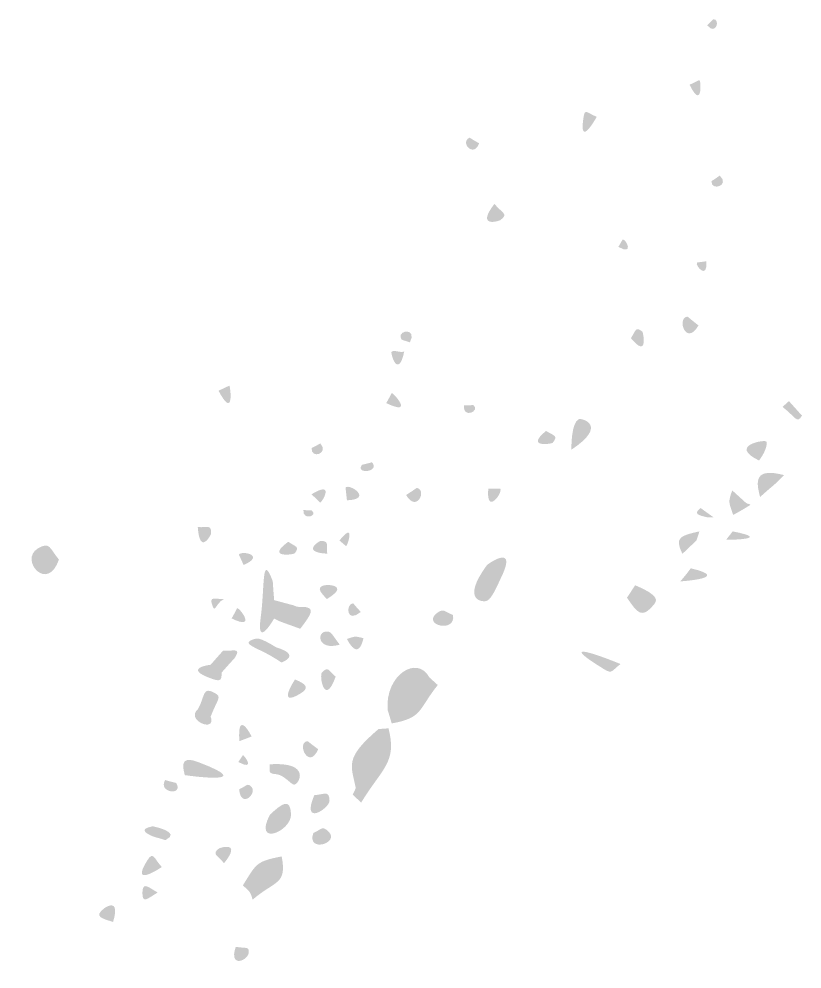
# Model space of a CAD drawing. Header units: millimetres. Extents: x 1329 to 1518, y 49 to 125.
# Drawn here: x 1369 to 1389, y 95.89 to 120.15 of the extents above; entities that cross this region are included whole.
import ezdxf

# ---------------------------------------------------------------- set-up
doc = ezdxf.new("R2010")
doc.units = ezdxf.units.MM

msp = doc.modelspace()

# ---------------------------------------------------------------- hatches: boundary and pattern name
at = {"true_color": 0x080808, "transparency": 33554687}
h = msp.add_hatch(color=18, dxfattribs=at)
edge = h.paths.add_edge_path(flags=0)
edge.add_spline(control_points=[(1386.577, 119.987), (1386.735, 120.143), (1386.717, 120.142), (1386.735, 120.143), (1386.92, 120.149), (1386.8, 119.71), (1386.577, 119.987)], knot_values=[0, 0, 0, 0, 1, 1, 1, 2, 2, 2, 2], degree=3, periodic=1)
h = msp.add_hatch(color=18, dxfattribs=at)
edge = h.paths.add_edge_path(flags=0)
edge.add_spline(control_points=[(1386.126, 118.47), (1386.378, 118.584), (1386.357, 118.591), (1386.378, 118.584), (1386.422, 118.569), (1386.451, 117.809), (1386.126, 118.47)], knot_values=[0, 0, 0, 0, 1, 1, 1, 2, 2, 2, 2], degree=3, periodic=1)
h = msp.add_hatch(color=18, dxfattribs=at)
edge = h.paths.add_edge_path(flags=0)
edge.add_spline(control_points=[(1383.755, 117.651), (1383.741, 117.628), (1383.278, 116.791), (1383.421, 117.665), (1383.455, 117.868), (1383.524, 117.74), (1383.755, 117.651)], knot_values=[0, 0, 0, 0, 1, 1, 1, 2, 2, 2, 2], degree=3, periodic=1)
h = msp.add_hatch(color=18, dxfattribs=at)
edge = h.paths.add_edge_path(flags=0)
edge.add_spline(control_points=[(1380.75, 116.975), (1380.618, 116.594), (1380.256, 116.987), (1380.497, 117.114), (1380.517, 117.125), (1380.497, 117.114), (1380.75, 116.975)], knot_values=[0, 0, 0, 0, 1, 1, 1, 2, 2, 2, 2], degree=3, periodic=1)
h = msp.add_hatch(color=18, dxfattribs=at)
edge = h.paths.add_edge_path(flags=0)
edge.add_spline(control_points=[(1386.897, 116.15), (1387.169, 115.89), (1386.674, 115.748), (1386.685, 115.998), (1386.686, 116.019), (1386.685, 115.998), (1386.897, 116.15)], knot_values=[0, 0, 0, 0, 1, 1, 1, 2, 2, 2, 2], degree=3, periodic=1)
h = msp.add_hatch(color=18, dxfattribs=at)
edge = h.paths.add_edge_path(flags=0)
edge.add_spline(control_points=[(1381.141, 115.427), (1381.334, 115.19), (1381.515, 115.172), (1381.291, 115.011), (1381.262, 114.991), (1380.655, 114.796), (1381.141, 115.427)], knot_values=[0, 0, 0, 0, 1, 1, 1, 2, 2, 2, 2], degree=3, periodic=1)
h = msp.add_hatch(color=18, dxfattribs=at)
edge = h.paths.add_edge_path(flags=0)
edge.add_spline(control_points=[(1384.307, 114.329), (1384.421, 114.516), (1384.404, 114.513), (1384.421, 114.516), (1384.502, 114.531), (1384.721, 114.094), (1384.307, 114.329)], knot_values=[0, 0, 0, 0, 1, 1, 1, 2, 2, 2, 2], degree=3, periodic=1)
h = msp.add_hatch(color=18, dxfattribs=at)
edge = h.paths.add_edge_path(flags=0)
edge.add_spline(control_points=[(1386.551, 113.96), (1386.593, 113.459), (1386.259, 113.862), (1386.315, 113.924), (1386.328, 113.939), (1386.315, 113.924), (1386.551, 113.96)], knot_values=[0, 0, 0, 0, 1, 1, 1, 2, 2, 2, 2], degree=3, periodic=1)
h = msp.add_hatch(color=18, dxfattribs=at)
edge = h.paths.add_edge_path(flags=0)
edge.add_spline(control_points=[(1386.354, 112.323), (1386.037, 111.775), (1385.794, 112.506), (1386.062, 112.545), (1386.091, 112.549), (1386.062, 112.545), (1386.354, 112.323)], knot_values=[0, 0, 0, 0, 1, 1, 1, 2, 2, 2, 2], degree=3, periodic=1)
h = msp.add_hatch(color=18, dxfattribs=at)
edge = h.paths.add_edge_path(flags=0)
edge.add_spline(control_points=[(1378.981, 111.89), (1378.786, 111.961), (1378.771, 111.933), (1378.748, 112.015), (1378.69, 112.213), (1379.179, 112.258), (1378.981, 111.89)], knot_values=[0, 0, 0, 0, 1, 1, 1, 2, 2, 2, 2], degree=3, periodic=1)
h = msp.add_hatch(color=18, dxfattribs=at)
edge = h.paths.add_edge_path(flags=0)
edge.add_spline(control_points=[(1384.627, 111.997), (1384.76, 112.198), (1384.746, 112.308), (1384.923, 112.16), (1384.937, 112.149), (1385.081, 111.448), (1384.627, 111.997)], knot_values=[0, 0, 0, 0, 1, 1, 1, 2, 2, 2, 2], degree=3, periodic=1)
h = msp.add_hatch(color=18, dxfattribs=at)
edge = h.paths.add_edge_path(flags=0)
edge.add_spline(control_points=[(1378.838, 111.659), (1378.683, 110.918), (1378.471, 111.633), (1378.517, 111.655), (1378.614, 111.701), (1378.741, 111.613), (1378.838, 111.659)], knot_values=[0, 0, 0, 0, 1, 1, 1, 2, 2, 2, 2], degree=3, periodic=1)
h = msp.add_hatch(color=18, dxfattribs=at)
edge = h.paths.add_edge_path(flags=0)
edge.add_spline(control_points=[(1374.094, 110.654), (1374.094, 110.654), (1374.369, 110.784), (1374.369, 110.784), (1374.397, 110.769), (1374.504, 109.882), (1374.094, 110.654)], knot_values=[0, 0, 0, 0, 1, 1, 1, 2, 2, 2, 2], degree=3, periodic=1)
h = msp.add_hatch(color=18, dxfattribs=at)
edge = h.paths.add_edge_path(flags=0)
edge.add_spline(control_points=[(1378.378, 110.338), (1378.524, 110.593), (1378.503, 110.583), (1378.524, 110.593), (1378.552, 110.605), (1379.113, 109.992), (1378.378, 110.338)], knot_values=[0, 0, 0, 0, 1, 1, 1, 2, 2, 2, 2], degree=3, periodic=1)
h = msp.add_hatch(color=18, dxfattribs=at)
edge = h.paths.add_edge_path(flags=0)
edge.add_spline(control_points=[(1380.362, 110.278), (1380.61, 110.283), (1380.594, 110.296), (1380.61, 110.283), (1380.787, 110.138), (1380.329, 109.926), (1380.362, 110.278)], knot_values=[0, 0, 0, 0, 1, 1, 1, 2, 2, 2, 2], degree=3, periodic=1)
h = msp.add_hatch(color=18, dxfattribs=at)
edge = h.paths.add_edge_path(flags=0)
edge.add_spline(control_points=[(1388.664, 110.389), (1388.664, 110.389), (1388.997, 110.018), (1388.997, 110.018), (1388.868, 109.801), (1388.84, 109.977), (1388.5, 110.242), (1388.5, 110.242), (1388.664, 110.389), (1388.664, 110.389)], knot_values=[0, 0, 0, 0, 1, 1, 1, 2, 2, 2, 3, 3, 3, 3], degree=3, periodic=1)
h = msp.add_hatch(color=18, dxfattribs=at)
edge = h.paths.add_edge_path(flags=0)
edge.add_spline(control_points=[(1383.108, 109.149), (1383.107, 109.214), (1383.1, 109.844), (1383.301, 109.931), (1383.36, 109.957), (1384.066, 109.783), (1383.108, 109.149)], knot_values=[0, 0, 0, 0, 1, 1, 1, 2, 2, 2, 2], degree=3, periodic=1)
h = msp.add_hatch(color=18, dxfattribs=at)
edge = h.paths.add_edge_path(flags=0)
edge.add_spline(control_points=[(1382.46, 109.628), (1382.666, 109.503), (1382.778, 109.506), (1382.628, 109.324), (1382.607, 109.3), (1381.914, 109.185), (1382.46, 109.628)], knot_values=[0, 0, 0, 0, 1, 1, 1, 2, 2, 2, 2], degree=3, periodic=1)
h = msp.add_hatch(color=18, dxfattribs=at)
edge = h.paths.add_edge_path(flags=0)
edge.add_spline(control_points=[(1376.694, 109.309), (1376.93, 109.052), (1376.452, 108.902), (1376.473, 109.181), (1376.475, 109.202), (1376.473, 109.181), (1376.694, 109.309)], knot_values=[0, 0, 0, 0, 1, 1, 1, 2, 2, 2, 2], degree=3, periodic=1)
h = msp.add_hatch(color=18, dxfattribs=at)
edge = h.paths.add_edge_path(flags=0)
edge.add_spline(control_points=[(1387.901, 108.872), (1387.093, 109.257), (1388.075, 109.421), (1388.089, 109.353), (1388.097, 109.313), (1388.123, 109.179), (1387.901, 108.872)], knot_values=[0, 0, 0, 0, 1, 1, 1, 2, 2, 2, 2], degree=3, periodic=1)
h = msp.add_hatch(color=18, dxfattribs=at)
edge = h.paths.add_edge_path(flags=0)
edge.add_spline(control_points=[(1378.014, 108.827), (1378.237, 108.571), (1377.568, 108.517), (1377.759, 108.761), (1377.759, 108.761), (1378.014, 108.827), (1378.014, 108.827)], knot_values=[0, 0, 0, 0, 1, 1, 1, 2, 2, 2, 2], degree=3, periodic=1)
h = msp.add_hatch(color=18, dxfattribs=at)
edge = h.paths.add_edge_path(flags=0)
edge.add_spline(control_points=[(1388.542, 108.499), (1388.251, 108.201), (1388.251, 108.238), (1387.928, 107.94), (1387.813, 108.357), (1387.79, 108.695), (1388.542, 108.499)], knot_values=[0, 0, 0, 0, 1, 1, 1, 2, 2, 2, 2], degree=3, periodic=1)
h = msp.add_hatch(color=18, dxfattribs=at)
edge = h.paths.add_edge_path(flags=0)
edge.add_spline(control_points=[(1376.467, 108.009), (1377.092, 108.385), (1376.728, 107.798), (1376.697, 107.8), (1376.672, 107.803), (1376.697, 107.8), (1376.467, 108.009)], knot_values=[0, 0, 0, 0, 1, 1, 1, 2, 2, 2, 2], degree=3, periodic=1)
h = msp.add_hatch(color=18, dxfattribs=at)
edge = h.paths.add_edge_path(flags=0)
edge.add_spline(control_points=[(1377.374, 107.856), (1377.374, 107.856), (1377.338, 108.183), (1377.338, 108.183), (1377.448, 108.291), (1378.049, 107.879), (1377.374, 107.856)], knot_values=[0, 0, 0, 0, 1, 1, 1, 2, 2, 2, 2], degree=3, periodic=1)
h = msp.add_hatch(color=18, dxfattribs=at)
edge = h.paths.add_edge_path(flags=0)
edge.add_spline(control_points=[(1378.885, 107.992), (1379.168, 108.169), (1379.142, 108.174), (1379.168, 108.169), (1379.421, 108.12), (1379.157, 107.525), (1378.885, 107.992)], knot_values=[0, 0, 0, 0, 1, 1, 1, 2, 2, 2, 2], degree=3, periodic=1)
h = msp.add_hatch(color=18, dxfattribs=at)
edge = h.paths.add_edge_path(flags=0)
edge.add_spline(control_points=[(1380.985, 108.156), (1380.985, 108.156), (1381.291, 108.155), (1381.291, 108.155), (1381.36, 108.041), (1380.92, 107.458), (1380.985, 108.156)], knot_values=[0, 0, 0, 0, 1, 1, 1, 2, 2, 2, 2], degree=3, periodic=1)
h = msp.add_hatch(color=18, dxfattribs=at)
edge = h.paths.add_edge_path(flags=0)
edge.add_spline(control_points=[(1387.215, 108.109), (1387.555, 107.801), (1387.527, 107.825), (1387.555, 107.801), (1387.628, 107.739), (1387.622, 107.789), (1387.68, 107.74), (1387.645, 107.718), (1387.465, 107.601), (1387.24, 107.483), (1387.13, 107.802), (1387.104, 107.797), (1387.215, 108.109)], knot_values=[0, 0, 0, 0, 1, 1, 1, 2, 2, 2, 3, 3, 3, 4, 4, 4, 4], degree=3, periodic=1)
h = msp.add_hatch(color=18, dxfattribs=at)
edge = h.paths.add_edge_path(flags=0)
edge.add_spline(control_points=[(1376.261, 107.607), (1376.476, 107.594), (1376.463, 107.605), (1376.476, 107.594), (1376.646, 107.46), (1376.244, 107.323), (1376.261, 107.607)], knot_values=[0, 0, 0, 0, 1, 1, 1, 2, 2, 2, 2], degree=3, periodic=1)
h = msp.add_hatch(color=18, dxfattribs=at)
edge = h.paths.add_edge_path(flags=0)
edge.add_spline(control_points=[(1386.405, 107.66), (1386.405, 107.66), (1386.572, 107.423), (1386.572, 107.423), (1386.352, 107.475), (1386.214, 107.505), (1386.405, 107.66)], knot_values=[0, 0, 0, 0, 1, 1, 1, 2, 2, 2, 2], degree=3, periodic=1)
msp.add_hatch(color=18, dxfattribs=at).paths.add_polyline_path([(1386.405, 107.66), (1386.738, 107.421), (1386.572, 107.423)], flags=0)
h = msp.add_hatch(color=18, dxfattribs=at)
edge = h.paths.add_edge_path(flags=0)
edge.add_spline(control_points=[(1373.564, 107.173), (1373.808, 107.15), (1373.923, 107.252), (1373.901, 106.998), (1373.898, 106.968), (1373.613, 106.436), (1373.564, 107.173)], knot_values=[0, 0, 0, 0, 1, 1, 1, 2, 2, 2, 2], degree=3, periodic=1)
h = msp.add_hatch(color=18, dxfattribs=at)
edge = h.paths.add_edge_path(flags=0)
edge.add_spline(control_points=[(1377.183, 106.829), (1377.601, 107.349), (1377.388, 106.69), (1377.354, 106.689), (1377.336, 106.689), (1377.354, 106.689), (1377.183, 106.829)], knot_values=[0, 0, 0, 0, 1, 1, 1, 2, 2, 2, 2], degree=3, periodic=1)
h = msp.add_hatch(color=18, dxfattribs=at)
edge = h.paths.add_edge_path(flags=0)
edge.add_spline(control_points=[(1386.377, 107.062), (1386.377, 107.062), (1386.303, 106.832), (1386.303, 106.832), (1386.303, 106.832), (1385.942, 106.488), (1385.942, 106.488), (1385.734, 106.916), (1385.892, 106.953), (1386.377, 107.062)], knot_values=[0, 0, 0, 0, 1, 1, 1, 2, 2, 2, 3, 3, 3, 3], degree=3, periodic=1)
h = msp.add_hatch(color=18, dxfattribs=at)
edge = h.paths.add_edge_path(flags=0)
edge.add_spline(control_points=[(1387.058, 106.847), (1387.058, 106.847), (1387.227, 107.062), (1387.227, 107.062), (1388.291, 106.854), (1387.08, 106.845), (1387.058, 106.847)], knot_values=[0, 0, 0, 0, 1, 1, 1, 2, 2, 2, 2], degree=3, periodic=1)
h = msp.add_hatch(color=18, dxfattribs=at)
edge = h.paths.add_edge_path(flags=0)
edge.add_spline(control_points=[(1370.018, 106.343), (1369.725, 105.481), (1368.998, 106.341), (1369.479, 106.626), (1369.795, 106.812), (1369.776, 106.627), (1370.018, 106.343)], knot_values=[0, 0, 0, 0, 1, 1, 1, 2, 2, 2, 2], degree=3, periodic=1)
h = msp.add_hatch(color=18, dxfattribs=at)
edge = h.paths.add_edge_path(flags=0)
edge.add_spline(control_points=[(1375.876, 106.797), (1376.065, 106.664), (1376.177, 106.68), (1376.039, 106.5), (1376.017, 106.471), (1375.283, 106.369), (1375.876, 106.797)], knot_values=[0, 0, 0, 0, 1, 1, 1, 2, 2, 2, 2], degree=3, periodic=1)
h = msp.add_hatch(color=18, dxfattribs=at)
edge = h.paths.add_edge_path(flags=0)
edge.add_spline(control_points=[(1376.872, 106.492), (1376.188, 106.528), (1376.671, 106.816), (1376.7, 106.817), (1376.936, 106.818), (1376.836, 106.724), (1376.872, 106.492)], knot_values=[0, 0, 0, 0, 1, 1, 1, 2, 2, 2, 2], degree=3, periodic=1)
h = msp.add_hatch(color=18, dxfattribs=at)
edge = h.paths.add_edge_path(flags=0)
edge.add_spline(control_points=[(1380.95, 106.202), (1380.978, 106.23), (1381.776, 106.8), (1381.287, 105.83), (1381.287, 105.83), (1380.95, 106.202), (1380.95, 106.202)], knot_values=[0, 0, 0, 0, 1, 1, 1, 2, 2, 2, 2], degree=3, periodic=1)
h = msp.add_hatch(color=18, dxfattribs=at)
edge = h.paths.add_edge_path(flags=0)
edge.add_spline(control_points=[(1374.735, 106.202), (1374.619, 106.471), (1374.61, 106.449), (1374.619, 106.471), (1374.669, 106.576), (1375.316, 106.46), (1374.735, 106.202)], knot_values=[0, 0, 0, 0, 1, 1, 1, 2, 2, 2, 2], degree=3, periodic=1)
h = msp.add_hatch(color=18, dxfattribs=at)
edge = h.paths.add_edge_path(flags=0)
edge.add_spline(control_points=[(1375.515, 105.306), (1375.515, 105.306), (1375.528, 105.163), (1375.528, 105.163), (1375.528, 105.163), (1375.515, 104.837), (1375.515, 104.837), (1375.501, 104.813), (1375.058, 104.046), (1375.17, 104.852), (1375.279, 105.629), (1375.189, 106.545), (1375.473, 105.806), (1375.487, 105.768), (1375.476, 105.769), (1375.515, 105.306)], knot_values=[0, 0, 0, 0, 1, 1, 1, 2, 2, 2, 3, 3, 3, 4, 4, 4, 5, 5, 5, 5], degree=3, periodic=1)
h = msp.add_hatch(color=18, dxfattribs=at)
edge = h.paths.add_edge_path(flags=0)
edge.add_spline(control_points=[(1380.95, 106.202), (1380.95, 106.202), (1381.287, 105.83), (1381.287, 105.83), (1381.067, 105.326), (1380.979, 105.298), (1380.929, 105.283), (1380.86, 105.262), (1380.267, 105.265), (1380.95, 106.202)], knot_values=[0, 0, 0, 0, 1, 1, 1, 2, 2, 2, 3, 3, 3, 3], degree=3, periodic=1)
h = msp.add_hatch(color=18, dxfattribs=at)
edge = h.paths.add_edge_path(flags=0)
edge.add_spline(control_points=[(1385.89, 105.786), (1386.173, 106.115), (1386.14, 106.124), (1386.173, 106.115), (1387.21, 105.868), (1385.924, 105.788), (1385.89, 105.786)], knot_values=[0, 0, 0, 0, 1, 1, 1, 2, 2, 2, 2], degree=3, periodic=1)
h = msp.add_hatch(color=18, dxfattribs=at)
edge = h.paths.add_edge_path(flags=0)
edge.add_spline(control_points=[(1376.863, 105.334), (1376.656, 105.541), (1376.586, 105.664), (1376.858, 105.693), (1376.886, 105.696), (1377.444, 105.687), (1376.863, 105.334)], knot_values=[0, 0, 0, 0, 1, 1, 1, 2, 2, 2, 2], degree=3, periodic=1)
h = msp.add_hatch(color=18, dxfattribs=at)
edge = h.paths.add_edge_path(flags=0)
edge.add_spline(control_points=[(1384.735, 105.687), (1385.387, 105.417), (1385.286, 105.279), (1385.216, 105.195), (1384.905, 104.82), (1384.795, 104.976), (1384.528, 105.368), (1384.528, 105.368), (1384.735, 105.687), (1384.735, 105.687)], knot_values=[0, 0, 0, 0, 1, 1, 1, 2, 2, 2, 3, 3, 3, 3], degree=3, periodic=1)
h = msp.add_hatch(color=18, dxfattribs=at)
edge = h.paths.add_edge_path(flags=0)
edge.add_spline(control_points=[(1374.231, 105.334), (1374.012, 105.22), (1374.011, 104.952), (1373.934, 105.179), (1373.853, 105.419), (1374, 105.328), (1374.231, 105.334)], knot_values=[0, 0, 0, 0, 1, 1, 1, 2, 2, 2, 2], degree=3, periodic=1)
h = msp.add_hatch(color=18, dxfattribs=at)
edge = h.paths.add_edge_path(flags=0)
edge.add_spline(control_points=[(1375.515, 105.306), (1375.515, 105.306), (1375.931, 105.194), (1375.931, 105.194), (1375.896, 105.015), (1375.868, 105.037), (1375.711, 105.077), (1375.711, 105.077), (1375.528, 105.163), (1375.528, 105.163), (1375.528, 105.163), (1375.515, 105.306), (1375.515, 105.306)], knot_values=[0, 0, 0, 0, 1, 1, 1, 2, 2, 2, 3, 3, 3, 4, 4, 4, 4], degree=3, periodic=1)
h = msp.add_hatch(color=18, dxfattribs=at)
edge = h.paths.add_edge_path(flags=0)
edge.add_spline(control_points=[(1374.429, 104.839), (1374.575, 105.095), (1374.553, 105.086), (1374.575, 105.095), (1374.63, 105.119), (1375.086, 104.516), (1374.429, 104.839)], knot_values=[0, 0, 0, 0, 1, 1, 1, 2, 2, 2, 2], degree=3, periodic=1)
h = msp.add_hatch(color=18, dxfattribs=at)
edge = h.paths.add_edge_path(flags=0)
edge.add_spline(control_points=[(1375.528, 105.163), (1375.528, 105.163), (1375.711, 105.077), (1375.711, 105.077), (1375.868, 105.037), (1375.896, 105.015), (1375.931, 105.194), (1376.087, 105.159), (1376.049, 105.129), (1376.208, 105.133), (1376.627, 105.144), (1376.434, 104.911), (1376.181, 104.574), (1375.668, 104.763), (1375.685, 104.744), (1375.515, 104.837), (1375.515, 104.837), (1375.528, 105.163), (1375.528, 105.163)], knot_values=[0, 0, 0, 0, 1, 1, 1, 2, 2, 2, 3, 3, 3, 4, 4, 4, 5, 5, 5, 6, 6, 6, 6], degree=3, periodic=1)
h = msp.add_hatch(color=18, dxfattribs=at)
edge = h.paths.add_edge_path(flags=0)
edge.add_spline(control_points=[(1377.729, 105.004), (1377.34, 104.688), (1377.351, 105.221), (1377.524, 105.223), (1377.548, 105.224), (1377.524, 105.223), (1377.729, 105.004)], knot_values=[0, 0, 0, 0, 1, 1, 1, 2, 2, 2, 2], degree=3, periodic=1)
h = msp.add_hatch(color=18, dxfattribs=at)
edge = h.paths.add_edge_path(flags=0)
edge.add_spline(control_points=[(1380.083, 104.929), (1380.168, 104.446), (1379.269, 104.674), (1379.675, 104.977), (1379.857, 105.113), (1379.856, 105.004), (1380.083, 104.929)], knot_values=[0, 0, 0, 0, 1, 1, 1, 2, 2, 2, 2], degree=3, periodic=1)
h = msp.add_hatch(color=18, dxfattribs=at)
edge = h.paths.add_edge_path(flags=0)
edge.add_spline(control_points=[(1375.565, 104.101), (1375.565, 104.101), (1375.454, 103.869), (1375.454, 103.869), (1375.051, 104.108), (1374.596, 104.207), (1375.059, 104.326), (1375.164, 104.353), (1375.527, 104.125), (1375.565, 104.101)], knot_values=[0, 0, 0, 0, 1, 1, 1, 2, 2, 2, 3, 3, 3, 3], degree=3, periodic=1)
h = msp.add_hatch(color=18, dxfattribs=at)
edge = h.paths.add_edge_path(flags=0)
edge.add_spline(control_points=[(1377.191, 104.169), (1376.61, 104.001), (1376.591, 104.52), (1376.863, 104.504), (1376.988, 104.497), (1376.966, 104.456), (1377.191, 104.169)], knot_values=[0, 0, 0, 0, 1, 1, 1, 2, 2, 2, 2], degree=3, periodic=1)
h = msp.add_hatch(color=18, dxfattribs=at)
edge = h.paths.add_edge_path(flags=0)
edge.add_spline(control_points=[(1377.376, 104.314), (1377.597, 104.39), (1377.578, 104.388), (1377.796, 104.333), (1377.655, 103.726), (1377.391, 104.284), (1377.376, 104.314)], knot_values=[0, 0, 0, 0, 1, 1, 1, 2, 2, 2, 2], degree=3, periodic=1)
h = msp.add_hatch(color=18, dxfattribs=at)
edge = h.paths.add_edge_path(flags=0)
edge.add_spline(control_points=[(1384.364, 103.673), (1384.147, 103.524), (1384.162, 103.407), (1383.953, 103.535), (1382.439, 104.462), (1384.333, 103.689), (1384.364, 103.673)], knot_values=[0, 0, 0, 0, 1, 1, 1, 2, 2, 2, 2], degree=3, periodic=1)
h = msp.add_hatch(color=18, dxfattribs=at)
edge = h.paths.add_edge_path(flags=0)
edge.add_spline(control_points=[(1374.209, 104.015), (1374.476, 104.001), (1374.669, 104.095), (1374.524, 103.853), (1374.502, 103.817), (1374.498, 103.824), (1374.171, 103.454), (1374.078, 103.48), (1374.092, 103.49), (1373.89, 103.654), (1373.89, 103.654), (1374.209, 104.015), (1374.209, 104.015)], knot_values=[0, 0, 0, 0, 1, 1, 1, 2, 2, 2, 3, 3, 3, 4, 4, 4, 4], degree=3, periodic=1)
h = msp.add_hatch(color=18, dxfattribs=at)
edge = h.paths.add_edge_path(flags=0)
edge.add_spline(control_points=[(1375.565, 104.101), (1376.21, 103.907), (1375.74, 103.727), (1375.709, 103.718), (1375.686, 103.712), (1375.709, 103.718), (1375.454, 103.869), (1375.454, 103.869), (1375.565, 104.101), (1375.565, 104.101)], knot_values=[0, 0, 0, 0, 1, 1, 1, 2, 2, 2, 3, 3, 3, 3], degree=3, periodic=1)
h = msp.add_hatch(color=18, dxfattribs=at)
edge = h.paths.add_edge_path(flags=0)
edge.add_spline(control_points=[(1379.477, 103.335), (1378.922, 102.992), (1379.082, 102.801), (1378.508, 102.515), (1378.508, 102.515), (1378.414, 102.502), (1378.414, 102.502), (1378.341, 103.392), (1379.168, 103.913), (1379.477, 103.335)], knot_values=[0, 0, 0, 0, 1, 1, 1, 2, 2, 2, 3, 3, 3, 3], degree=3, periodic=1)
h = msp.add_hatch(color=18, dxfattribs=at)
edge = h.paths.add_edge_path(flags=0)
edge.add_spline(control_points=[(1373.89, 103.654), (1374.092, 103.49), (1374.078, 103.48), (1374.171, 103.454), (1374.183, 103.229), (1374.117, 103.229), (1373.902, 103.306), (1373.177, 103.565), (1373.863, 103.653), (1373.89, 103.654)], knot_values=[0, 0, 0, 0, 1, 1, 1, 2, 2, 2, 3, 3, 3, 3], degree=3, periodic=1)
h = msp.add_hatch(color=18, dxfattribs=at)
edge = h.paths.add_edge_path(flags=0)
edge.add_spline(control_points=[(1377.086, 103.352), (1376.803, 102.561), (1376.659, 103.378), (1376.736, 103.458), (1376.901, 103.63), (1376.9, 103.503), (1377.086, 103.352)], knot_values=[0, 0, 0, 0, 1, 1, 1, 2, 2, 2, 2], degree=3, periodic=1)
h = msp.add_hatch(color=18, dxfattribs=at)
edge = h.paths.add_edge_path(flags=0)
edge.add_spline(control_points=[(1376.047, 103.28), (1376.322, 103.169), (1376.441, 103.069), (1376.172, 102.911), (1375.577, 102.562), (1376.03, 103.254), (1376.047, 103.28)], knot_values=[0, 0, 0, 0, 1, 1, 1, 2, 2, 2, 2], degree=3, periodic=1)
h = msp.add_hatch(color=18, dxfattribs=at)
edge = h.paths.add_edge_path(flags=0)
edge.add_spline(control_points=[(1379.694, 103.138), (1379.19, 102.509), (1379.319, 102.3), (1378.518, 102.157), (1378.518, 102.157), (1378.414, 102.502), (1378.414, 102.502), (1378.414, 102.502), (1378.508, 102.515), (1378.508, 102.515), (1379.082, 102.801), (1378.922, 102.992), (1379.477, 103.335), (1379.477, 103.335), (1379.694, 103.138), (1379.694, 103.138)], knot_values=[0, 0, 0, 0, 1, 1, 1, 2, 2, 2, 3, 3, 3, 4, 4, 4, 5, 5, 5, 5], degree=3, periodic=1)
h = msp.add_hatch(color=18, dxfattribs=at)
edge = h.paths.add_edge_path(flags=0)
edge.add_spline(control_points=[(1373.572, 102.527), (1373.758, 102.867), (1373.678, 103.112), (1374.003, 102.932), (1374.188, 102.83), (1374.066, 102.781), (1373.893, 102.332), (1373.893, 102.332), (1373.572, 102.527), (1373.572, 102.527)], knot_values=[0, 0, 0, 0, 1, 1, 1, 2, 2, 2, 3, 3, 3, 3], degree=3, periodic=1)
h = msp.add_hatch(color=18, dxfattribs=at)
edge = h.paths.add_edge_path(flags=0)
edge.add_spline(control_points=[(1373.572, 102.527), (1373.572, 102.527), (1373.893, 102.332), (1373.893, 102.332), (1374.058, 101.908), (1373.229, 102.23), (1373.572, 102.527)], knot_values=[0, 0, 0, 0, 1, 1, 1, 2, 2, 2, 2], degree=3, periodic=1)
h = msp.add_hatch(color=18, dxfattribs=at)
edge = h.paths.add_edge_path(flags=0)
edge.add_spline(control_points=[(1374.627, 101.704), (1374.566, 102.553), (1374.939, 101.834), (1374.937, 101.822), (1374.937, 101.822), (1374.627, 101.704), (1374.627, 101.704)], knot_values=[0, 0, 0, 0, 1, 1, 1, 2, 2, 2, 2], degree=3, periodic=1)
h = msp.add_hatch(color=18, dxfattribs=at)
edge = h.paths.add_edge_path(flags=0)
edge.add_spline(control_points=[(1378.436, 102.032), (1378.66, 101.158), (1378.274, 101.015), (1377.737, 100.136), (1377.737, 100.136), (1377.521, 100.337), (1377.521, 100.337), (1377.521, 100.337), (1377.6, 100.504), (1377.6, 100.504), (1377.48, 101.104), (1377.305, 101.263), (1378.179, 102.013), (1378.179, 102.013), (1378.436, 102.032), (1378.436, 102.032)], knot_values=[0, 0, 0, 0, 1, 1, 1, 2, 2, 2, 3, 3, 3, 4, 4, 4, 5, 5, 5, 5], degree=3, periodic=1)
h = msp.add_hatch(color=18, dxfattribs=at)
edge = h.paths.add_edge_path(flags=0)
edge.add_spline(control_points=[(1376.639, 101.499), (1376.408, 100.952), (1376.076, 101.653), (1376.358, 101.703), (1376.386, 101.708), (1376.358, 101.703), (1376.639, 101.499)], knot_values=[0, 0, 0, 0, 1, 1, 1, 2, 2, 2, 2], degree=3, periodic=1)
h = msp.add_hatch(color=18, dxfattribs=at)
edge = h.paths.add_edge_path(flags=0)
edge.add_spline(control_points=[(1373.233, 100.837), (1373.128, 101.192), (1373.217, 101.306), (1373.573, 101.171), (1375.189, 100.557), (1373.27, 100.83), (1373.233, 100.837)], knot_values=[0, 0, 0, 0, 1, 1, 1, 2, 2, 2, 2], degree=3, periodic=1)
h = msp.add_hatch(color=18, dxfattribs=at)
edge = h.paths.add_edge_path(flags=0)
edge.add_spline(control_points=[(1374.599, 101.171), (1374.72, 101.345), (1374.704, 101.342), (1374.72, 101.345), (1374.748, 101.35), (1375.057, 100.931), (1374.599, 101.171)], knot_values=[0, 0, 0, 0, 1, 1, 1, 2, 2, 2, 2], degree=3, periodic=1)
h = msp.add_hatch(color=18, dxfattribs=at)
edge = h.paths.add_edge_path(flags=0)
edge.add_spline(control_points=[(1375.403, 101.114), (1376.483, 101.185), (1376.147, 100.591), (1376.023, 100.593), (1375.948, 100.594), (1375.767, 100.847), (1375.565, 100.861), (1375.364, 100.875), (1375.395, 100.927), (1375.403, 101.114)], knot_values=[0, 0, 0, 0, 1, 1, 1, 2, 2, 2, 3, 3, 3, 3], degree=3, periodic=1)
h = msp.add_hatch(color=18, dxfattribs=at)
edge = h.paths.add_edge_path(flags=0)
edge.add_spline(control_points=[(1372.73, 100.711), (1373.017, 100.627), (1373.005, 100.648), (1373.017, 100.627), (1373.204, 100.306), (1372.54, 100.381), (1372.73, 100.711)], knot_values=[0, 0, 0, 0, 1, 1, 1, 2, 2, 2, 2], degree=3, periodic=1)
h = msp.add_hatch(color=18, dxfattribs=at)
edge = h.paths.add_edge_path(flags=0)
edge.add_spline(control_points=[(1374.621, 100.475), (1374.83, 100.574), (1374.831, 100.634), (1374.925, 100.548), (1375.11, 100.379), (1374.662, 99.958), (1374.621, 100.475)], knot_values=[0, 0, 0, 0, 1, 1, 1, 2, 2, 2, 2], degree=3, periodic=1)
h = msp.add_hatch(color=18, dxfattribs=at)
edge = h.paths.add_edge_path(flags=0)
edge.add_spline(control_points=[(1376.541, 100.326), (1376.803, 100.339), (1376.923, 100.464), (1376.929, 100.181), (1376.933, 99.991), (1376.19, 99.501), (1376.541, 100.326)], knot_values=[0, 0, 0, 0, 1, 1, 1, 2, 2, 2, 2], degree=3, periodic=1)
h = msp.add_hatch(color=18, dxfattribs=at)
edge = h.paths.add_edge_path(flags=0)
edge.add_spline(control_points=[(1375.406, 99.825), (1375.714, 100.111), (1375.924, 100.269), (1375.946, 99.848), (1375.97, 99.396), (1374.97, 98.991), (1375.406, 99.825)], knot_values=[0, 0, 0, 0, 1, 1, 1, 2, 2, 2, 2], degree=3, periodic=1)
h = msp.add_hatch(color=18, dxfattribs=at)
edge = h.paths.add_edge_path(flags=0)
edge.add_spline(control_points=[(1372.412, 99.53), (1372.412, 99.53), (1372.484, 99.25), (1372.484, 99.25), (1372.325, 99.3), (1371.983, 99.454), (1372.412, 99.53)], knot_values=[0, 0, 0, 0, 1, 1, 1, 2, 2, 2, 2], degree=3, periodic=1)
h = msp.add_hatch(color=18, dxfattribs=at)
edge = h.paths.add_edge_path(flags=0)
edge.add_spline(control_points=[(1372.412, 99.53), (1372.449, 99.523), (1373.151, 99.381), (1372.746, 99.181), (1372.726, 99.172), (1372.746, 99.181), (1372.484, 99.25), (1372.484, 99.25), (1372.412, 99.53), (1372.412, 99.53)], knot_values=[0, 0, 0, 0, 1, 1, 1, 2, 2, 2, 3, 3, 3, 3], degree=3, periodic=1)
h = msp.add_hatch(color=18, dxfattribs=at)
edge = h.paths.add_edge_path(flags=0)
edge.add_spline(control_points=[(1376.514, 99.356), (1376.727, 99.449), (1376.734, 99.561), (1376.907, 99.391), (1377.201, 99.102), (1376.34, 98.842), (1376.514, 99.356)], knot_values=[0, 0, 0, 0, 1, 1, 1, 2, 2, 2, 2], degree=3, periodic=1)
h = msp.add_hatch(color=18, dxfattribs=at)
edge = h.paths.add_edge_path(flags=0)
edge.add_spline(control_points=[(1374.234, 98.586), (1374.068, 98.798), (1373.915, 98.813), (1374.101, 98.961), (1374.126, 98.98), (1374.706, 99.17), (1374.234, 98.586)], knot_values=[0, 0, 0, 0, 1, 1, 1, 2, 2, 2, 2], degree=3, periodic=1)
h = msp.add_hatch(color=18, dxfattribs=at)
edge = h.paths.add_edge_path(flags=0)
edge.add_spline(control_points=[(1372.645, 98.49), (1372.618, 98.472), (1371.82, 97.933), (1372.276, 98.661), (1372.43, 98.908), (1372.454, 98.692), (1372.645, 98.49)], knot_values=[0, 0, 0, 0, 1, 1, 1, 2, 2, 2, 2], degree=3, periodic=1)
h = msp.add_hatch(color=18, dxfattribs=at)
edge = h.paths.add_edge_path(flags=0)
edge.add_spline(control_points=[(1375.708, 98.76), (1375.848, 98.026), (1375.535, 98.15), (1374.964, 97.655), (1374.903, 97.889), (1374.881, 97.854), (1374.717, 98.024), (1375.07, 98.584), (1375.05, 98.632), (1375.708, 98.76)], knot_values=[0, 0, 0, 0, 1, 1, 1, 2, 2, 2, 3, 3, 3, 3], degree=3, periodic=1)
h = msp.add_hatch(color=18, dxfattribs=at)
edge = h.paths.add_edge_path(flags=0)
edge.add_spline(control_points=[(1372.539, 97.839), (1372.292, 97.692), (1372.142, 97.531), (1372.15, 97.836), (1372.159, 98.128), (1372.293, 97.977), (1372.539, 97.839)], knot_values=[0, 0, 0, 0, 1, 1, 1, 2, 2, 2, 2], degree=3, periodic=1)
h = msp.add_hatch(color=18, dxfattribs=at)
edge = h.paths.add_edge_path(flags=0)
edge.add_spline(control_points=[(1371.401, 97.087), (1371.098, 97.18), (1370.91, 97.229), (1371.166, 97.429), (1371.192, 97.449), (1371.593, 97.736), (1371.401, 97.087)], knot_values=[0, 0, 0, 0, 1, 1, 1, 2, 2, 2, 2], degree=3, periodic=1)
h = msp.add_hatch(color=18, dxfattribs=at)
edge = h.paths.add_edge_path(flags=0)
edge.add_spline(control_points=[(1374.535, 96.451), (1374.823, 96.407), (1374.856, 96.458), (1374.867, 96.338), (1374.888, 96.1), (1374.337, 95.885), (1374.535, 96.451)], knot_values=[0, 0, 0, 0, 1, 1, 1, 2, 2, 2, 2], degree=3, periodic=1)

doc.saveas('drawing.dxf')
